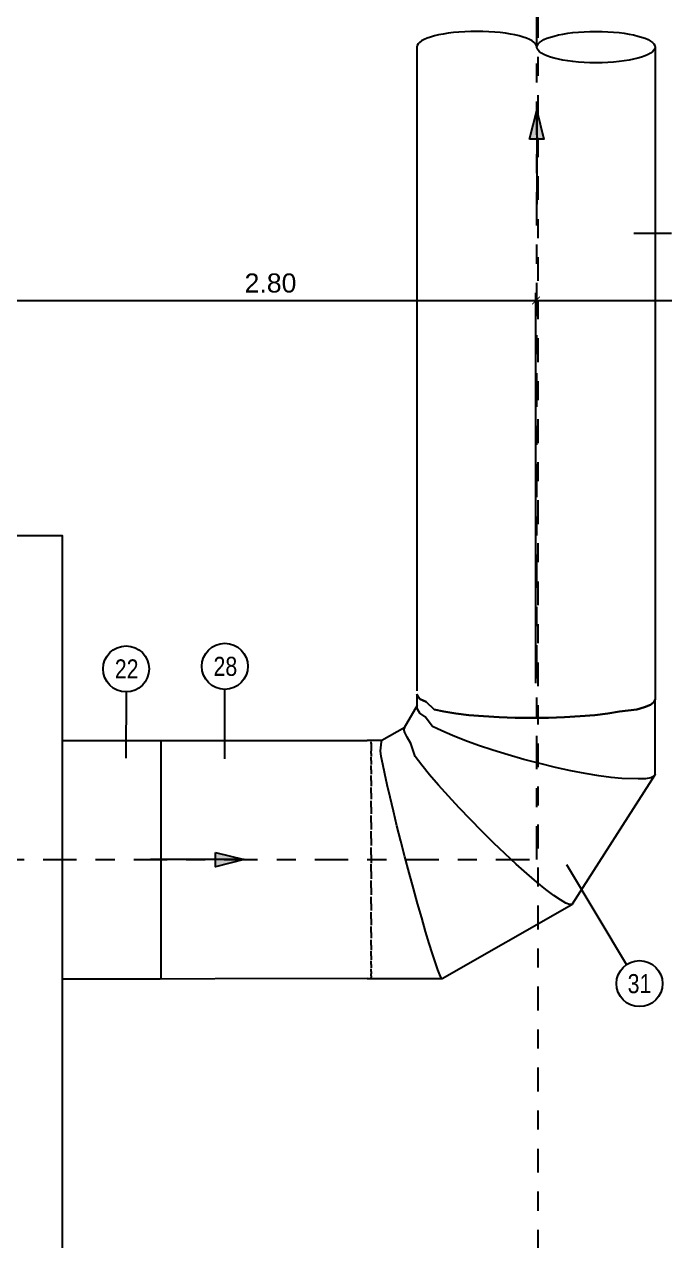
# Model space of a CAD drawing. Header units: feet. Extents: x 0 to 285175, y 0 to 9111378.
# Drawn here: x 285156.7 to 285160.06, y 9111352.6 to 9111358.98 of the extents above; entities that cross this region are included whole.
import ezdxf
from ezdxf import colors
from ezdxf.entities.mleader import LeaderData, LeaderLine
from ezdxf.enums import TextEntityAlignment as Align
from ezdxf.math import Vec2, Vec3

# ---------------------------------------------------------------- set-up
doc = ezdxf.new("R2010")
doc.units = ezdxf.units.FT
doc.header["$MEASUREMENT"] = 0
doc.linetypes.add('DASHDOT', pattern=[1, 0.5, -0.25, 0, -0.25])
doc.layers.get('0').update_dxf_attribs({"linetype": 'CONTINUOUS'})
doc.layers.get('DEFPOINTS').update_dxf_attribs({"linetype": 'CONTINUOUS'})
for name, color, linetype in [('ARQ_SENTIDO', 1, 'CONTINUOUS'), ('EIXO', 1, 'DASHDOT'), ('H-SA-CONTORNO', 2, 'CONTINUOUS'), ('H-SA-DIM', 1, 'CONTINUOUS'), ('H-SA-EIXOS', 1, 'DASHDOT'), ('H-SA-TEXTO', 2, 'CONTINUOUS'), ('INDIC', 2, 'CONTINUOUS'), ('Top View-Ferro Fundido - JGS - K7(Esgoto)', 7, 'CONTINUOUS')]:
    doc.layers.add(name, color=color, linetype=linetype)
doc.styles.add('EGC_Arial_2.0mm', font='arial.ttf', dxfattribs={"width": 0.8, "height": 2})
doc.styles.get("Standard").update_dxf_attribs({"font": 'arial.ttf'})
doc.dimstyles.new('Copy of EGC_2.0mm', dxfattribs={"dimtxt": 0.1, "dimasz": 0.04, "dimexe": 0.04, "dimexo": 0.04, "dimgap": 0.04, "dimtad": 1, "dimzin": 1, "dimdsep": 46, "dimtxsty": 'Standard', "dimblk": 'ARCHTICK', "dimcen": 0, "dimclrd": 1, "dimclre": 1, "dimclrt": 2, "dimazin": 0, "dimtfac": 1, "dimtix": 1, "dimtmove": 1, "dimatfit": 3, "dimldrblk": 'NONE', "dimfxl": 0.002, "dimtolj": 1, "dimtzin": 0, "dimlwd": -1, "dimarcsym": 0})

# ---------------------------------------------------------------- blocks, each defined once
blk = doc.blocks.new('EGC-SETA SENTIDO DA TUBULAÇÃO')
h = blk.add_hatch(color=256)
h.dxf.hatch_style = 1
h.paths.add_polyline_path([(-3, 0.75), (0, 0), (-3, -0.75)])
blk.add_line((0, 0), (-9.84, 0))
blk.add_lwpolyline([(-3, 0.75), (0, 0), (-3, -0.75), (-3, 0.75)])
blk = doc.blocks.new('_None')
blk = doc.blocks.new('_ArchTick')
at = {"color": 0, "linetype": 'ByBlock', "const_width": 0.15}
blk.add_lwpolyline([(-0.5, -0.5), (0.5, 0.5)], dxfattribs=at)
blk = doc.blocks.new('*D1217')
at = {"layer": 'DEFPOINTS', "color": 0, "transparency": 16777216}
for p in [(285159.3809, 9111357.5332), (285156.596, 9111356.0019), (285159.3809, 9111355.4866)]:
    blk.add_point(p, dxfattribs=at)
at = {"layer": 'H-SA-DIM', "color": 1, "lineweight": -2, "transparency": 16777216}
for p, q in [((285156.596, 9111356.0419), (285156.596, 9111357.5732)), ((285159.3809, 9111355.5266), (285159.3809, 9111357.5732))]:
    blk.add_line(p, q, dxfattribs=at)
at = {"layer": 'H-SA-DIM', "color": 1, "transparency": 16777216}
blk.add_line((285156.596, 9111357.5332), (285159.3809, 9111357.5332), dxfattribs=at)
at = {"layer": 'H-SA-DIM', "color": 1, "transparency": 16777216, "xscale": 0.04, "yscale": 0.04, "zscale": 0.04, "rotation": 180}
blk.add_blockref('_ArchTick', (285156.596, 9111357.5332), dxfattribs=at)
at = {"layer": 'H-SA-DIM', "color": 1, "transparency": 16777216, "xscale": 0.04, "yscale": 0.04, "zscale": 0.04}
blk.add_blockref('_ArchTick', (285159.3809, 9111357.5332), dxfattribs=at)
at = {"layer": 'H-SA-DIM', "color": 2, "transparency": 16777216, "insert": (285157.9884, 9111357.6243), "char_height": 0.1, "attachment_point": 5}
blk.add_mtext('\\A1;2.80', dxfattribs=at)
blk = doc.blocks.new('*D1218')
at = {"layer": 'DEFPOINTS', "color": 0, "transparency": 16777216}
for p in [(285162.4809, 9111357.5332), (285162.4809, 9111357.5332), (285159.3809, 9111355.4866)]:
    blk.add_point(p, dxfattribs=at)
at = {"layer": 'H-SA-DIM', "color": 1, "lineweight": -2, "transparency": 16777216}
blk.add_line((285159.3809, 9111355.5266), (285159.3809, 9111357.5732), dxfattribs=at)
at = {"layer": 'H-SA-DIM', "color": 1, "transparency": 16777216}
blk.add_line((285159.3809, 9111357.5332), (285162.4809, 9111357.5332), dxfattribs=at)
at = {"layer": 'H-SA-DIM', "color": 1, "transparency": 16777216, "xscale": 0.04, "yscale": 0.04, "zscale": 0.04, "rotation": 180}
blk.add_blockref('_ArchTick', (285159.3809, 9111357.5332), dxfattribs=at)
at = {"layer": 'H-SA-DIM', "color": 1, "transparency": 16777216, "xscale": 0.04, "yscale": 0.04, "zscale": 0.04}
blk.add_blockref('_ArchTick', (285162.4809, 9111357.5332), dxfattribs=at)
at = {"layer": 'H-SA-DIM', "color": 2, "transparency": 16777216, "insert": (285160.9309, 9111357.6243), "char_height": 0.1, "attachment_point": 5}
blk.add_mtext('\\A1;3.10', dxfattribs=at)

msp = doc.modelspace()

# ---------------------------------------------------------------- linework, layer by layer
at = {"layer": 'EIXO', "ltscale": 0.35}
for p, q in [((285159.3852, 9111354.6013), (285159.3852, 9111361.2938)), ((285152.996, 9111354.6018), (285159.3852, 9111354.6018))]:
    msp.add_line(p, q, dxfattribs=at)
at = {"layer": 'Top View-Ferro Fundido - JGS - K7(Esgoto)', "color": 1, "linetype": 'ByBlock', "lineweight": -2}
for p, q in [((285158.7559, 9111358.8618), (285158.7559, 9111355.4866)), ((285160.0059, 9111358.8618), (285160.0059, 9111355.4406)), ((285156.896, 9111355.2267), (285157.409, 9111355.2267)), ((285156.8997, 9111355.2262), (285158.4955, 9111355.2262)), ((285156.896, 9111353.9767), (285157.409, 9111353.9767)), ((285156.8997, 9111353.9762), (285158.4955, 9111353.9794))]:
    msp.add_line(p, q, dxfattribs=at)

# ---------------------------------------------------------------- block references
at = {"layer": 'ARQ_SENTIDO', "xscale": -0.05, "yscale": -0.05, "zscale": -0.05, "rotation": 180}
msp.add_blockref('EGC-SETA SENTIDO DA TUBULAÇÃO', (285157.8507, 9111354.6018), dxfattribs=at)

# ---------------------------------------------------------------- next in the draw order: leaders
at = {"layer": 'H-SA-TEXTO'}
ml = msp.add_multileader_mtext('Standard', dxfattribs=at)
ml.set_content('CANAL CS21A-TRECHO 1', color=2, style='EGC_Arial_2.0mm')
ml.set_leader_properties(color=1, linetype='ByLayer', lineweight=-1)
ml.set_arrow_properties(name='NONE')
ml.build(insert=Vec2(0, 0))
ml.multileader.update_dxf_attribs({"text_left_attachment_type": 2, "text_right_attachment_type": 2, "dogleg_length": 1.9819, "arrow_head_size": 0.075, "scale": 0.05})
ctx = ml.context
ctx.base_point, ctx.scale, ctx.char_height, ctx.arrow_head_size, ctx.landing_gap_size, ctx.plane_origin, ctx.plane_x_axis, ctx.plane_y_axis = Vec3(285160.9317, 9111368.2089), 0.05, 0.1, 0.075, 0.05, Vec3(285098.0095, 9111752.4827), Vec3(-0.005007, 0.999987), Vec3(-0.999987, -0.005007)
ctx.left_attachment, ctx.right_attachment, ctx.text_align_type = 2, 2, 1
notes = []
notes.append((ctx, [(0, (0, 0, 0), (0, 0), (1, 0), 1, [])]))
ctx.mtext.insert, ctx.mtext.text_direction, ctx.mtext.rotation, ctx.mtext.width, ctx.mtext.defined_height, ctx.mtext.alignment, ctx.mtext.flow_direction = Vec3(285160.8763, 9111368.9256), Vec3(-0.005007, 0.999987), 1.575804, 1.426802, 0.2824, 2, 5
ctx.mtext.has_bg_fill, ctx.mtext.bg_color, ctx.mtext.bg_scale_factor, ctx.mtext.bg_transparency, ctx.mtext.use_window_bg_color = 1, -1073741824, 1, 0, 1
for ctx, leaders in notes:
    for number, flags, end, landing, length, lines in leaders:
        leader = LeaderData()
        leader.index, (leader.has_last_leader_line, leader.has_dogleg_vector, leader.attachment_direction) = number, flags
        leader.last_leader_point, leader.dogleg_vector, leader.dogleg_length = Vec3(end), Vec3(landing), length
        for number, points, colour, breaks in lines:
            line = LeaderLine()
            line.index, line.vertices, line.color, line.breaks = number, Vec3.list(points), colors.encode_raw_color(colour), breaks
            leader.lines.append(line)
        ctx.leaders.append(leader)

# ---------------------------------------------------------------- next in the draw order: dimensions: what is measured, and where the dimension line sits
at = {"layer": 'H-SA-DIM'}
dim = msp.add_linear_dim(base=(285159.3809, 9111357.5332), p1=(285156.596, 9111356.0019), p2=(285159.3809, 9111355.4866), text='2.80', dimstyle='Copy of EGC_2.0mm', dxfattribs=at)
dim.commit()
dim.dimension.update_dxf_attribs({"geometry": '*D1217', "text_midpoint": (285157.9884, 9111357.6243)})
dim = msp.add_linear_dim(base=(285162.4809, 9111357.5332), p1=(285159.3809, 9111355.4866), p2=(285162.4809, 9111357.5332), dimstyle='Copy of EGC_2.0mm', dxfattribs=at)
dim.commit()
dim.dimension.update_dxf_attribs({"geometry": '*D1218', "text_midpoint": (285160.9309, 9111357.6243)})

# ---------------------------------------------------------------- next in the draw order: leaders
at = {"layer": 'H-SA-TEXTO'}
ml = msp.add_multileader_mtext('Standard', dxfattribs=at)
ml.set_content('CÂMARA DE DESCARGA', color=2, style='EGC_Arial_2.0mm')
ml.set_leader_properties(color=1, linetype='ByLayer', lineweight=-1)
ml.set_arrow_properties(name='NONE')
ml.build(insert=Vec2(0, 0))
ml.multileader.update_dxf_attribs({"text_left_attachment_type": 2, "text_right_attachment_type": 2, "dogleg_length": 1.9819, "arrow_head_size": 0.075, "scale": 0.05})
ctx = ml.context
ctx.base_point, ctx.scale, ctx.char_height, ctx.arrow_head_size, ctx.landing_gap_size, ctx.plane_origin, ctx.plane_x_axis, ctx.plane_y_axis = Vec3(285160.155, 9111364.3082), 0.05, 0.1, 0.075, 0.05, Vec3(285539.3343, 9111433.6975), Vec3(0.999987, 0.005007), Vec3(-0.005007, 0.999987)
ctx.left_attachment, ctx.right_attachment, ctx.text_align_type = 2, 2, 1
notes = []
notes.append((ctx, [(0, (0, 0, 0), (0, 0), (1, 0), 1, [])]))
ctx.mtext.insert, ctx.mtext.text_direction, ctx.mtext.rotation, ctx.mtext.width, ctx.mtext.defined_height, ctx.mtext.alignment, ctx.mtext.flow_direction = Vec3(285160.8633, 9111364.3753), Vec3(0.999987, 0.005007), 0.005007, 1.322834, 0.2562, 2, 5
ctx.mtext.has_bg_fill, ctx.mtext.bg_color, ctx.mtext.bg_scale_factor, ctx.mtext.bg_transparency, ctx.mtext.use_window_bg_color = 1, -1073741824, 1, 0, 1
for ctx, leaders in notes:
    for number, flags, end, landing, length, lines in leaders:
        leader = LeaderData()
        leader.index, (leader.has_last_leader_line, leader.has_dogleg_vector, leader.attachment_direction) = number, flags
        leader.last_leader_point, leader.dogleg_vector, leader.dogleg_length = Vec3(end), Vec3(landing), length
        for number, points, colour, breaks in lines:
            line = LeaderLine()
            line.index, line.vertices, line.color, line.breaks = number, Vec3.list(points), colors.encode_raw_color(colour), breaks
            leader.lines.append(line)
        ctx.leaders.append(leader)

# ---------------------------------------------------------------- next in the draw order: linework, layer by layer
at = {"layer": 'H-SA-DIM'}
msp.add_line((285157.4125, 9111355.2267), (285157.4124, 9111353.9775), dxfattribs=at)
msp.add_ellipse((285159.0706, 9111358.8618), major_axis=(-0.3147, 0), ratio=0.262106, start_param=3.141593, end_param=6.283185, dxfattribs=at)
msp.add_ellipse((285159.6956, 9111358.8618), major_axis=(-0.3103, 0), ratio=0.26574, dxfattribs=at)
at = {"layer": 'H-SA-EIXOS', "ltscale": 0.25}
msp.add_lwpolyline([(285159.3912, 9111364.9855), (285159.3912, 9111346.0732)], dxfattribs=at)
at = {"layer": 'INDIC', "color": 1, "linetype": 'Continuous'}
for p, q in [((285160.091, 9111357.8851), (285159.8937, 9111357.8851)), ((285157.2308, 9111355.4806), (285157.2302, 9111355.1333)), ((285157.7463, 9111355.4942), (285157.7463, 9111355.1299)), ((285159.8561, 9111354.0516), (285159.5423, 9111354.5741))]:
    msp.add_line(p, q, dxfattribs=at)
for centre in [(285157.2309, 9111355.6013), (285157.7488, 9111355.6149), (285159.9238, 9111353.9511)]:
    msp.add_circle(centre, 0.1207, dxfattribs=at)
at = {"layer": 'Top View-Ferro Fundido - JGS - K7(Esgoto)', "color": 1, "linetype": 'ByBlock', "lineweight": -2}
for p, q in [((285158.7562, 9111355.4693), (285158.7562, 9111355.4021)), ((285158.7582, 9111355.4093), (285158.6896, 9111355.292)), ((285160.0059, 9111355.0509), (285160.0059, 9111355.4406)), ((285158.6924, 9111355.2948), (285158.5719, 9111355.226)), ((285158.6882, 9111355.2857), (285158.6923, 9111355.2947)), ((285158.5724, 9111355.2262), (285158.4955, 9111355.2262)), ((285158.5166, 9111355.2111), (285158.5166, 9111355.2185)), ((285158.5703, 9111355.2185), (285158.5718, 9111355.226)), ((285158.5166, 9111355.1574), (285158.5166, 9111355.17)), ((285159.5725, 9111354.3695), (285160.0039, 9111355.0437)), ((285158.5166, 9111354.6266), (285158.5166, 9111354.5829)), ((285158.8887, 9111353.9785), (285159.5697, 9111354.3667)), ((285158.4955, 9111353.9784), (285158.8882, 9111353.9784)), ((285158.5166, 9111354.0151), (285158.5166, 9111354.0031)), ((285158.5166, 9111353.9913), (285158.5166, 9111353.9846)), ((285158.5166, 9111353.9784), (285158.5166, 9111353.9832)), ((285158.5166, 9111353.9796), (285158.5166, 9111353.9784))]:
    msp.add_line(p, q, dxfattribs=at)
for points in [[(285159.3591, 9111355.344, 0), (285159.2723, 9111355.345, 0), (285159.1873, 9111355.348, 0), (285159.1058, 9111355.3528, 0), (285159.0295, 9111355.3594, 0), (285158.9599, 9111355.3676, 0), (285158.8984, 9111355.3774, 0), (285158.8463, 9111355.3884, 0), (285158.8046, 9111355.4291, 0), (285158.7742, 9111355.4421, 0), (285158.7624, 9111355.4555, 0), (285158.7562, 9111355.4693, 0)], [(285158.7562, 9111355.4693, 0), (285158.7624, 9111355.4555, 0), (285158.7742, 9111355.4421, 0), (285158.8046, 9111355.4291, 0), (285158.8463, 9111355.3884, 0), (285158.8984, 9111355.3774, 0), (285158.9599, 9111355.3676, 0), (285159.0295, 9111355.3594, 0), (285159.1058, 9111355.3528, 0), (285159.1873, 9111355.348, 0), (285159.2723, 9111355.345, 0), (285159.3591, 9111355.344, 0), (285159.4458, 9111355.345, 0), (285159.5308, 9111355.348, 0), (285159.6123, 9111355.3528, 0), (285159.6887, 9111355.3594, 0), (285159.7583, 9111355.3676, 0), (285159.8198, 9111355.3774, 0), (285159.9091, 9111355.3884, 0), (285159.9508, 9111355.4005, 0), (285159.9812, 9111355.4134, 0), (285159.9997, 9111355.4269, 0), (285160.0059, 9111355.4406, 0)], [(285160.0059, 9111355.0509, 0), (285160.0002, 9111355.0392, 0), (285159.9833, 9111355.0308, 0), (285159.9554, 9111355.0258, 0), (285159.9172, 9111355.0242, 0), (285159.832, 9111355.0261, 0), (285159.7752, 9111355.0315, 0), (285159.7106, 9111355.0402, 0), (285159.6395, 9111355.0522, 0), (285159.5632, 9111355.0671, 0), (285159.4831, 9111355.0848, 0), (285159.4007, 9111355.1048, 0), (285159.3175, 9111355.1268, 0), (285159.2351, 9111355.1504, 0), (285159.1549, 9111355.1752, 0), (285159.0786, 9111355.2006, 0), (285159.0075, 9111355.2263, 0), (285158.943, 9111355.2516, 0), (285158.8862, 9111355.2763, 0), (285158.8382, 9111355.2998, 0), (285158.8, 9111355.3502, 0), (285158.7721, 9111355.37, 0), (285158.7619, 9111355.3874, 0), (285158.7562, 9111355.4021, 0)], [(285160.0059, 9111355.4406, 0), (285159.9997, 9111355.4269, 0), (285159.9812, 9111355.4134, 0), (285159.9508, 9111355.4005, 0), (285159.9091, 9111355.3884, 0), (285159.8198, 9111355.3774, 0), (285159.7583, 9111355.3676, 0), (285159.6887, 9111355.3594, 0), (285159.6123, 9111355.3528, 0), (285159.5308, 9111355.348, 0), (285159.4458, 9111355.345, 0), (285159.3591, 9111355.344, 0)], [(285159.5736, 9111354.3723, 0), (285159.5698, 9111354.3668, 0), (285159.5574, 9111354.3661, 0), (285159.537, 9111354.3738, 0), (285159.509, 9111354.3898, 0), (285159.4738, 9111354.4137, 0), (285159.4323, 9111354.4451, 0), (285159.385, 9111354.4834, 0), (285159.333, 9111354.5279, 0), (285159.2771, 9111354.5779, 0), (285159.2185, 9111354.6322, 0), (285159.1581, 9111354.69, 0), (285159.0972, 9111354.7501, 0), (285159.0369, 9111354.8115, 0), (285158.9782, 9111354.873, 0), (285158.9224, 9111354.9334, 0), (285158.8703, 9111354.9916, 0), (285158.8231, 9111355.0466, 0), (285158.7815, 9111355.0973, 0), (285158.7464, 9111355.1427, 0), (285158.7251, 9111355.2107, 0), (285158.7047, 9111355.2433, 0), (285158.6923, 9111355.2684, 0), (285158.6882, 9111355.2857, 0)], [(285158.5166, 9111355.2243, 0), (285158.5166, 9111355.2261, 0), (285158.5166, 9111355.2262, 0)], [(285158.5166, 9111355.2242, 0), (285158.5166, 9111355.22, 0), (285158.5166, 9111355.2189, 0)], [(285158.5166, 9111355.2112, 0), (285158.5166, 9111355.2015, 0), (285158.5166, 9111355.1714, 0)], [(285158.8887, 9111353.9785, 0), (285158.8842, 9111353.9823, 0), (285158.8767, 9111353.9974, 0), (285158.8664, 9111354.0235, 0), (285158.8536, 9111354.0601, 0), (285158.8384, 9111354.1065, 0), (285158.8211, 9111354.1619, 0), (285158.802, 9111354.2253, 0), (285158.7816, 9111354.2954, 0), (285158.7601, 9111354.3709, 0), (285158.738, 9111354.4505, 0), (285158.7157, 9111354.5327, 0), (285158.6937, 9111354.6158, 0), (285158.6722, 9111354.6985, 0), (285158.6517, 9111354.7791, 0), (285158.6327, 9111354.8561, 0), (285158.6154, 9111354.9282, 0), (285158.6002, 9111354.9939, 0), (285158.5873, 9111355.052, 0), (285158.5771, 9111355.1015, 0), (285158.5696, 9111355.1415, 0), (285158.5651, 9111355.1711, 0), (285158.5703, 9111355.2185, 0)], [(285158.5166, 9111355.1574, 0), (285158.5166, 9111355.1425, 0), (285158.5166, 9111355.1404, 0)], [(285158.5166, 9111355.1206, 0), (285158.5166, 9111355.1383, 0), (285158.5166, 9111355.1404, 0)], [(285158.5166, 9111355.1206, 0), (285158.5166, 9111355.1008, 0), (285158.5166, 9111355.0981, 0)], [(285158.5166, 9111355.073, 0), (285158.5166, 9111355.0953, 0), (285158.5166, 9111355.0981, 0)], [(285158.5166, 9111355.073, 0), (285158.5166, 9111355.0487, 0), (285158.5166, 9111355.0454, 0)], [(285158.5166, 9111355.0155, 0), (285158.5166, 9111355.0421, 0), (285158.5166, 9111355.0454, 0)], [(285158.5166, 9111355.0155, 0), (285158.5166, 9111354.9872, 0), (285158.5166, 9111354.9834, 0)], [(285158.5166, 9111354.9493, 0), (285158.5166, 9111354.9796, 0), (285158.5166, 9111354.9834, 0)], [(285158.5166, 9111354.9493, 0), (285158.5166, 9111354.9175, 0), (285158.5166, 9111354.9133, 0)], [(285158.5166, 9111354.8757, 0), (285158.5166, 9111354.9091, 0), (285158.5166, 9111354.9133, 0)], [(285158.5166, 9111354.8757, 0), (285158.5166, 9111354.8412, 0), (285158.5166, 9111354.8367, 0)], [(285158.5166, 9111354.7963, 0), (285158.5166, 9111354.8321, 0), (285158.5166, 9111354.8367, 0)], [(285158.5166, 9111354.7963, 0), (285158.5166, 9111354.7597, 0), (285158.5166, 9111354.7549, 0)], [(285158.5166, 9111354.7127, 0), (285158.5166, 9111354.7501, 0), (285158.5166, 9111354.7549, 0)], [(285158.5166, 9111354.7127, 0), (285158.5166, 9111354.6747, 0), (285158.5166, 9111354.6698, 0)], [(285158.5166, 9111354.6265, 0), (285158.5166, 9111354.6648, 0), (285158.5166, 9111354.6698, 0)], [(285158.5166, 9111354.5395, 0), (285158.5166, 9111354.578, 0), (285158.5166, 9111354.583, 0)], [(285158.5166, 9111354.5394, 0), (285158.5166, 9111354.5012, 0), (285158.5166, 9111354.4963, 0)], [(285158.5166, 9111354.4535, 0), (285158.5166, 9111354.4914, 0), (285158.5166, 9111354.4963, 0)], [(285158.5166, 9111354.4535, 0), (285158.5166, 9111354.4162, 0), (285158.5166, 9111354.4114, 0)], [(285158.5166, 9111354.3703, 0), (285158.5166, 9111354.4067, 0), (285158.5166, 9111354.4114, 0)], [(285158.5166, 9111354.3703, 0), (285158.5166, 9111354.3347, 0), (285158.5166, 9111354.3302, 0)], [(285158.5166, 9111354.2915, 0), (285158.5166, 9111354.3257, 0), (285158.5166, 9111354.3302, 0)], [(285158.5166, 9111354.2915, 0), (285158.5166, 9111354.2584, 0), (285158.5166, 9111354.2542, 0)], [(285158.5166, 9111354.2187, 0), (285158.5166, 9111354.25, 0), (285158.5166, 9111354.2542, 0)], [(285158.5166, 9111354.2187, 0), (285158.5166, 9111354.1888, 0), (285158.5166, 9111354.185, 0)], [(285158.5166, 9111354.1534, 0), (285158.5166, 9111354.1813, 0), (285158.5166, 9111354.185, 0)], [(285158.5166, 9111354.1534, 0), (285158.5166, 9111354.1273, 0), (285158.5166, 9111354.124, 0)], [(285158.5166, 9111354.097, 0), (285158.5166, 9111354.1208, 0), (285158.5166, 9111354.124, 0)], [(285158.5166, 9111354.097, 0), (285158.5166, 9111354.0751, 0), (285158.5166, 9111354.0725, 0)], [(285158.5166, 9111354.0506, 0), (285158.5166, 9111354.0698, 0), (285158.5166, 9111354.0725, 0)], [(285158.5166, 9111354.0506, 0), (285158.5166, 9111354.0334, 0), (285158.5166, 9111354.0314, 0)], [(285158.5166, 9111354.0151, 0), (285158.5166, 9111354.0294, 0), (285158.5166, 9111354.0314, 0)], [(285158.5166, 9111353.9913, 0), (285158.5166, 9111354.0003, 0), (285158.5166, 9111354.0025, 0)]]:
    msp.add_polyline3d(points, dxfattribs=at)

# ---------------------------------------------------------------- next in the draw order: block references
at = {"layer": 'ARQ_SENTIDO', "xscale": -0.05, "yscale": -0.05, "zscale": -0.05, "rotation": 270}
msp.add_blockref('EGC-SETA SENTIDO DA TUBULAÇÃO', (285159.3852, 9111358.5299), dxfattribs=at)

# ---------------------------------------------------------------- next in the draw order: texts
at = {"layer": 'H-SA-TEXTO', "color": 2, "insert": (285156.1888, 9111353.1909), "char_height": 0.1, "width": 3.355817, "attachment_point": 2, "rotation": 0.2869, "style": 'EGC_Arial_2.0mm', "bg_fill": 2}
msp.add_mtext('ESCADA', dxfattribs=at)
at = {"layer": 'INDIC', "color": 2, "style": 'EGC_Arial_2.0mm', "width": 0.8}
for s, p in [('22', (285157.2339, 9111355.6013)), ('28', (285157.7517, 9111355.6149)), ('31', (285159.9238, 9111353.9511))]:
    msp.add_text(s, height=0.1, dxfattribs=at).set_placement(p, align=Align.MIDDLE_CENTER)

# ---------------------------------------------------------------- next in the draw order: linework, layer by layer
at = {"layer": 'H-SA-CONTORNO', "ltscale": 0.75}
msp.add_lwpolyline([(285156.896, 9111346.7019), (285154.296, 9111346.7019), (285154.296, 9111356.3017), (285156.896, 9111356.3017)], close=True, dxfattribs=at)

doc.saveas('drawing.dxf')
